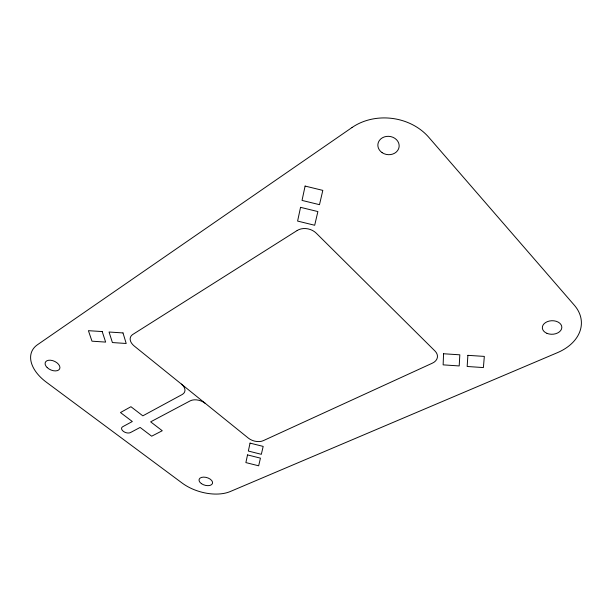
<?xml version="1.0" encoding="UTF-8"?>
<svg xmlns="http://www.w3.org/2000/svg" width="612" height="612" viewBox="0 0 612 612"><rect width="100%" height="100%" fill="white"/><g stroke="black" fill="none" stroke-linecap="round" stroke-linejoin="round"><path stroke-width="0.92" d="M205.303 403.377A10.978 6.809 18 0 0 190.156 400.875L150.651 421.844L162.256 430.741L151.669 436.203L140.117 427.436L130.44 432.577A5.233 3.045 20.2 0 1 123.379 431.361A5.233 3.045 20.2 0 1 122.668 426.748L132.314 421.523L120.472 412.542L130.93 406.712L142.826 415.839L182.208 394.511A11.177 7.007 19.4 0 0 181.404 384.091M443.57 353.759L443.134 364.859L459.199 365.945L459.826 354.815L443.57 353.759M467.889 355.335L467.163 366.481L483.396 367.575L484.329 356.406L467.889 355.335M247.523 454.907L245.879 462.596L258.662 465.801L260.444 458.143L247.523 454.907M250.048 443.119L248.35 451.052L261.339 454.311L263.175 446.408L250.048 443.119M300.546 207.338L297.6 221.077L314.69 225.262L317.88 211.568L300.546 207.338M305.105 186.071L302.03 200.415L319.487 204.676L322.815 190.386L305.105 186.071M352.03 127.51L37.47 344.74A39.772 23.929 23.8 0 0 46.344 382.186L182.101 483.029A35.779 20.502 16.6 0 0 230.288 491.52L557.456 352.657A48.937 34.341 -0.9 0 0 574.347 305.235L428.775 137.295A53.137 44.829 7.5 0 0 352.03 127.51M297.164 230.51L132.735 334.489A11.758 7.627 22 0 0 134.204 346.002L248.418 438.169A10.794 6.617 15.1 0 0 263.267 440.678L432.378 363.161A12.653 8.752 6.2 0 0 434.994 351.02L316.305 233.218A13.632 10.565 15.2 0 0 297.164 230.51M102.212 331.574L88.411 330.679L91.984 341.175L105.639 342.1L102.212 331.574M122.997 332.928L109.051 332.018L112.409 342.552L126.202 343.485L122.997 332.928M47.185 367.582A7.872 4.697 24.3 0 0 59.655 368.845A7.872 4.697 24.3 0 0 50.681 360.238A7.872 4.697 24.3 0 0 47.185 367.582M201.371 483.61A6.984 3.955 16.4 0 0 212.479 483.449A6.984 3.955 16.4 0 0 203.559 477.115A6.984 3.955 16.4 0 0 201.371 483.61M382.102 152.648A10.687 9.172 7 0 0 399.093 146.949A10.687 9.172 7 0 0 384.328 136.92A10.687 9.172 7 0 0 382.102 152.648M546.983 333.356A9.754 6.778 -1.8 0 0 561.824 327.512A9.754 6.778 -1.8 0 0 547.426 321.614A9.754 6.778 -1.8 0 0 546.983 333.356"/></g></svg>
